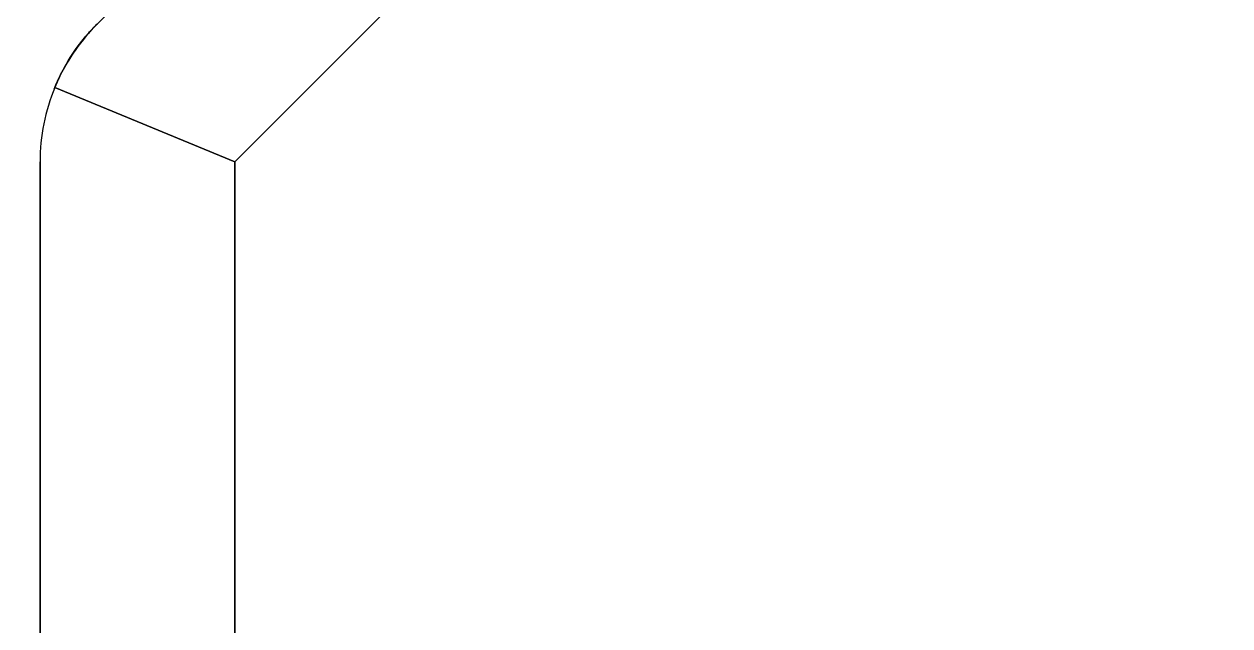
# Model space of a CAD drawing. Header units: millimetres. Extents: x 441156 to 441876, y 4514765 to 4515211.
# Drawn here: x 441308.3083 to 441308.4012, y 4514932.3414 to 4514932.3878 of the extents above; entities that cross this region are included whole.
import ezdxf

# ---------------------------------------------------------------- set-up
doc = ezdxf.new("R2010")
doc.units = ezdxf.units.MM
doc.linetypes.add('CONTINUA', pattern=[0])
doc.layers.add('01_mono PRIMERA', color=2, linetype='Continuous')
doc.layers.add('Instalaciones_ventilación_extracción', color=86, linetype='Continuous', lineweight=25)

# ---------------------------------------------------------------- blocks, each defined once
blk = doc.blocks.new('A$C11D349B9')
at = {"layer": '01_mono PRIMERA', "color": 254}
blk.add_arc((3.967982429254334, 9.464571852236986), 0.725, 183.2758289781731, 270, dxfattribs=at)

msp = doc.modelspace()

# ---------------------------------------------------------------- linework, layer by layer
at = {"layer": 'Instalaciones_ventilación_extracción'}
for p, q in [((441308.374212245, 4514932.448052095, 5.197944820088271e-06), (441308.3137120814, 4514932.387551931, 5.197944820088271e-06)), ((441308.3137120814, 4514932.387551931, 5.197944820088271e-06), (441308.374212245, 4514932.448052095, 5.197944820088271e-06)), ((441308.3245658162, 4514932.377192463, 5.197944820088271e-06), (441308.3845717129, 4514932.43719836, 5.197944820088271e-06)), ((441308.3845717129, 4514932.43719836, 5.197944820088271e-06), (441308.3245658162, 4514932.377192463, 5.197944820088271e-06)), ((441308.3134010215, 4514932.387215709, 5.197944820088271e-06), (441308.3137117508, 4514932.387551585, 5.197944820088271e-06)), ((441308.313712087, 4514932.387551936, 5.197944820088271e-06), (441308.3136583152, 4514932.387495265, 5.197944820088271e-06)), ((441308.3136583152, 4514932.387495265, 5.197944820088271e-06), (441308.313712087, 4514932.387551936, 5.197944820088271e-06)), ((441308.3139592181, 4514932.387804958, 5.197944820088271e-06), (441308.3136696671, 4514932.38750729, 5.197944820088271e-06)), ((441308.3137117508, 4514932.387551585, 5.197944820088271e-06), (441308.3137520957, 4514932.38759373, 5.197944820088271e-06)), ((441308.3137520957, 4514932.38759373, 5.197944820088271e-06), (441308.3137928057, 4514932.387635905, 5.197944820088271e-06)), ((441308.3137928057, 4514932.387635905, 5.197944820088271e-06), (441308.3138338677, 4514932.387678111, 5.197944820088271e-06)), ((441308.3138338677, 4514932.387678111, 5.197944820088271e-06), (441308.3138752799, 4514932.387720363, 5.197944820088271e-06)), ((441308.3138752799, 4514932.387720363, 5.197944820088271e-06), (441308.3139170739, 4514932.387762645, 5.197944820088271e-06)), ((441308.3139170739, 4514932.387762645, 5.197944820088271e-06), (441308.3139592181, 4514932.387804958, 5.197944820088271e-06)), ((441308.3129037987, 4514932.386632198, 5.197944820088271e-06), (441308.3126806538, 4514932.386349482, 5.197944820088271e-06)), ((441308.3128916672, 4514932.386617122, 5.197944820088271e-06), (441308.312788228, 4514932.386487377, 5.197944820088271e-06)), ((441308.312788228, 4514932.386487377, 5.197944820088271e-06), (441308.3128916672, 4514932.386617122, 5.197944820088271e-06)), ((441308.3128415574, 4514932.386554806, 5.197944820088271e-06), (441308.3131115162, 4514932.386883358, 5.197944820088271e-06)), ((441308.3129940084, 4514932.38674264, 5.197944820088271e-06), (441308.3128916672, 4514932.386617122, 5.197944820088271e-06)), ((441308.3128916672, 4514932.386617122, 5.197944820088271e-06), (441308.3129940084, 4514932.38674264, 5.197944820088271e-06)), ((441308.3131425832, 4514932.386919978, 5.197944820088271e-06), (441308.3129037987, 4514932.386632198, 5.197944820088271e-06)), ((441308.3130950066, 4514932.38686378, 5.197944820088271e-06), (441308.3129940084, 4514932.38674264, 5.197944820088271e-06)), ((441308.3129940084, 4514932.38674264, 5.197944820088271e-06), (441308.3130950066, 4514932.38686378, 5.197944820088271e-06)), ((441308.3131946311, 4514932.3869808, 5.197944820088271e-06), (441308.3130950066, 4514932.38686378, 5.197944820088271e-06)), ((441308.3130950066, 4514932.38686378, 5.197944820088271e-06), (441308.3131946311, 4514932.3869808, 5.197944820088271e-06)), ((441308.3131115162, 4514932.386883358, 5.197944820088271e-06), (441308.3134010215, 4514932.387215709, 5.197944820088271e-06)), ((441308.3133976641, 4514932.387211971, 5.197944820088271e-06), (441308.3131425832, 4514932.386919978, 5.197944820088271e-06)), ((441308.3132928512, 4514932.387093822, 5.197944820088271e-06), (441308.3131946311, 4514932.3869808, 5.197944820088271e-06)), ((441308.3131946311, 4514932.3869808, 5.197944820088271e-06), (441308.3132928512, 4514932.387093822, 5.197944820088271e-06)), ((441308.3133893791, 4514932.387202724, 5.197944820088271e-06), (441308.3132928512, 4514932.387093822, 5.197944820088271e-06)), ((441308.3132928512, 4514932.387093822, 5.197944820088271e-06), (441308.3133893791, 4514932.387202724, 5.197944820088271e-06)), ((441308.3134832657, 4514932.387306621, 5.197944820088271e-06), (441308.3133893791, 4514932.387202724, 5.197944820088271e-06)), ((441308.3133893791, 4514932.387202724, 5.197944820088271e-06), (441308.3134832657, 4514932.387306621, 5.197944820088271e-06)), ((441308.3136696671, 4514932.38750729, 5.197944820088271e-06), (441308.3133976641, 4514932.387211971, 5.197944820088271e-06)), ((441308.3135738266, 4514932.38740504, 5.197944820088271e-06), (441308.3134832657, 4514932.387306621, 5.197944820088271e-06)), ((441308.3134832657, 4514932.387306621, 5.197944820088271e-06), (441308.3135738266, 4514932.38740504, 5.197944820088271e-06)), ((441308.3136583152, 4514932.387495265, 5.197944820088271e-06), (441308.3135738266, 4514932.38740504, 5.197944820088271e-06)), ((441308.3135738266, 4514932.38740504, 5.197944820088271e-06), (441308.3136583152, 4514932.387495265, 5.197944820088271e-06)), ((441308.312278844, 4514932.385802654, 5.197944820088271e-06), (441308.3120989739, 4514932.38554005, 5.197944820088271e-06)), ((441308.3121429491, 4514932.385605342, 5.197944820088271e-06), (441308.3123578844, 4514932.385914439, 5.197944820088271e-06)), ((441308.3122653249, 4514932.385783122, 5.197944820088271e-06), (441308.3121613511, 4514932.385632152, 5.197944820088271e-06)), ((441308.3121613511, 4514932.385632152, 5.197944820088271e-06), (441308.3122653249, 4514932.385783122, 5.197944820088271e-06)), ((441308.3123696647, 4514932.385930644, 5.197944820088271e-06), (441308.3122653249, 4514932.385783122, 5.197944820088271e-06)), ((441308.3122653249, 4514932.385783122, 5.197944820088271e-06), (441308.3123696647, 4514932.385930644, 5.197944820088271e-06)), ((441308.3124725544, 4514932.386072689, 5.197944820088271e-06), (441308.312278844, 4514932.385802654, 5.197944820088271e-06)), ((441308.3123578844, 4514932.385914439, 5.197944820088271e-06), (441308.3125905502, 4514932.38623138, 5.197944820088271e-06)), ((441308.3124744161, 4514932.386075053, 5.197944820088271e-06), (441308.3123696647, 4514932.385930644, 5.197944820088271e-06)), ((441308.3123696647, 4514932.385930644, 5.197944820088271e-06), (441308.3124744161, 4514932.386075053, 5.197944820088271e-06)), ((441308.3126806538, 4514932.386349482, 5.197944820088271e-06), (441308.3124725544, 4514932.386072689, 5.197944820088271e-06)), ((441308.3125793044, 4514932.386216121, 5.197944820088271e-06), (441308.3124744161, 4514932.386075053, 5.197944820088271e-06)), ((441308.3124744161, 4514932.386075053, 5.197944820088271e-06), (441308.3125793044, 4514932.386216121, 5.197944820088271e-06)), ((441308.3126840102, 4514932.386353648, 5.197944820088271e-06), (441308.3125793044, 4514932.386216121, 5.197944820088271e-06)), ((441308.3125793044, 4514932.386216121, 5.197944820088271e-06), (441308.3126840102, 4514932.386353648, 5.197944820088271e-06)), ((441308.3125905502, 4514932.38623138, 5.197944820088271e-06), (441308.3128415574, 4514932.386554806, 5.197944820088271e-06)), ((441308.312788228, 4514932.386487377, 5.197944820088271e-06), (441308.3126840102, 4514932.386353648, 5.197944820088271e-06)), ((441308.3126840102, 4514932.386353648, 5.197944820088271e-06), (441308.312788228, 4514932.386487377, 5.197944820088271e-06)), ((441308.3114484916, 4514932.384474391, 5.197944820088271e-06), (441308.3115985305, 4514932.384738613, 5.197944820088271e-06)), ((441308.3116367697, 4514932.384803905, 5.197944820088271e-06), (441308.3115066425, 4514932.384578045, 5.197944820088271e-06)), ((441308.3116447502, 4514932.384817104, 5.197944820088271e-06), (441308.3115435387, 4514932.384642833, 5.197944820088271e-06)), ((441308.3115435387, 4514932.384642833, 5.197944820088271e-06), (441308.3116447502, 4514932.384817104, 5.197944820088271e-06)), ((441308.3115985305, 4514932.384738613, 5.197944820088271e-06), (441308.3117638757, 4514932.385016078, 5.197944820088271e-06)), ((441308.3117784928, 4514932.385039989, 5.197944820088271e-06), (441308.3116367697, 4514932.384803905, 5.197944820088271e-06)), ((441308.3117469535, 4514932.384987773, 5.197944820088271e-06), (441308.3116447502, 4514932.384817104, 5.197944820088271e-06)), ((441308.3116447502, 4514932.384817104, 5.197944820088271e-06), (441308.3117469535, 4514932.384987773, 5.197944820088271e-06)), ((441308.3118499038, 4514932.385154735, 5.197944820088271e-06), (441308.3117469535, 4514932.384987773, 5.197944820088271e-06)), ((441308.3117469535, 4514932.384987773, 5.197944820088271e-06), (441308.3118499038, 4514932.385154735, 5.197944820088271e-06)), ((441308.3117638757, 4514932.385016078, 5.197944820088271e-06), (441308.3119451492, 4514932.385305446, 5.197944820088271e-06)), ((441308.311932378, 4514932.385285609, 5.197944820088271e-06), (441308.3117784928, 4514932.385039989, 5.197944820088271e-06)), ((441308.3119534352, 4514932.385317851, 5.197944820088271e-06), (441308.3118499038, 4514932.385154735, 5.197944820088271e-06)), ((441308.3118499038, 4514932.385154735, 5.197944820088271e-06), (441308.3119534352, 4514932.385317851, 5.197944820088271e-06)), ((441308.3120989739, 4514932.38554005, 5.197944820088271e-06), (441308.311932378, 4514932.385285609, 5.197944820088271e-06)), ((441308.3119451492, 4514932.385305446, 5.197944820088271e-06), (441308.3121429491, 4514932.385605342, 5.197944820088271e-06)), ((441308.3120573168, 4514932.385477031, 5.197944820088271e-06), (441308.3119534352, 4514932.385317851, 5.197944820088271e-06)), ((441308.3119534352, 4514932.385317851, 5.197944820088271e-06), (441308.3120573168, 4514932.385477031, 5.197944820088271e-06)), ((441308.3121613511, 4514932.385632152, 5.197944820088271e-06), (441308.3120573168, 4514932.385477031, 5.197944820088271e-06)), ((441308.3120573168, 4514932.385477031, 5.197944820088271e-06), (441308.3121613511, 4514932.385632152, 5.197944820088271e-06)), ((441308.3111522873, 4514932.383912135, 5.197944820088271e-06), (441308.3110586754, 4514932.383721767, 5.197944820088271e-06)), ((441308.3110586754, 4514932.383721767, 5.197944820088271e-06), (441308.3111522873, 4514932.383912135, 5.197944820088271e-06)), ((441308.3110843101, 4514932.383774776, 5.197944820088271e-06), (441308.3111919756, 4514932.3839911, 5.197944820088271e-06)), ((441308.3111804095, 4514932.38396896, 5.197944820088271e-06), (441308.3110915427, 4514932.38379092, 5.197944820088271e-06)), ((441308.3112477311, 4514932.384099575, 5.197944820088271e-06), (441308.3111522873, 4514932.383912135, 5.197944820088271e-06)), ((441308.3111522873, 4514932.383912135, 5.197944820088271e-06), (441308.3112477311, 4514932.384099575, 5.197944820088271e-06)), ((441308.3112789658, 4514932.384159846, 5.197944820088271e-06), (441308.3111804095, 4514932.38396896, 5.197944820088271e-06)), ((441308.3111919756, 4514932.3839911, 5.197944820088271e-06), (441308.3113131761, 4514932.384224758, 5.197944820088271e-06)), ((441308.3113448531, 4514932.384283931, 5.197944820088271e-06), (441308.3112477311, 4514932.384099575, 5.197944820088271e-06)), ((441308.3112477311, 4514932.384099575, 5.197944820088271e-06), (441308.3113448531, 4514932.384283931, 5.197944820088271e-06)), ((441308.3113875627, 4514932.384363109, 5.197944820088271e-06), (441308.3112789658, 4514932.384159846, 5.197944820088271e-06)), ((441308.3113131761, 4514932.384224758, 5.197944820088271e-06), (441308.3114484916, 4514932.384474391, 5.197944820088271e-06)), ((441308.3114435165, 4514932.384465069, 5.197944820088271e-06), (441308.3113448531, 4514932.384283931, 5.197944820088271e-06)), ((441308.3113448531, 4514932.384283931, 5.197944820088271e-06), (441308.3114435165, 4514932.384465069, 5.197944820088271e-06)), ((441308.3115066425, 4514932.384578045, 5.197944820088271e-06), (441308.3113875627, 4514932.384363109, 5.197944820088271e-06)), ((441308.3115435387, 4514932.384642833, 5.197944820088271e-06), (441308.3114435165, 4514932.384465069, 5.197944820088271e-06)), ((441308.3114435165, 4514932.384465069, 5.197944820088271e-06), (441308.3115435387, 4514932.384642833, 5.197944820088271e-06)), ((441308.3106857655, 4514932.3828856, 5.197944820088271e-06), (441308.3106686608, 4514932.382843654, 5.197944820088271e-06)), ((441308.3106750534, 4514932.382859371, 5.197944820088271e-06), (441308.3107002457, 4514932.382920787, 5.197944820088271e-06)), ((441308.3107098895, 4514932.382944087, 5.197944820088271e-06), (441308.3106857655, 4514932.3828856, 5.197944820088271e-06)), ((441308.3107002457, 4514932.382920787, 5.197944820088271e-06), (441308.3107358604, 4514932.383006344, 5.197944820088271e-06)), ((441308.3107055393, 4514932.382933578, 5.197944820088271e-06), (441308.3245658162, 4514932.377192463, 5.197944820088271e-06)), ((441308.3245658162, 4514932.377192463, 5.197944820088271e-06), (441308.3107055393, 4514932.382933578, 5.197944820088271e-06)), ((441308.3107904098, 4514932.383134548, 5.197944820088271e-06), (441308.3107055412, 4514932.382933574, 5.197944820088271e-06)), ((441308.3107055412, 4514932.382933574, 5.197944820088271e-06), (441308.3107904098, 4514932.383134548, 5.197944820088271e-06)), ((441308.3107411549, 4514932.383018947, 5.197944820088271e-06), (441308.3107098895, 4514932.382944087, 5.197944820088271e-06)), ((441308.3107358604, 4514932.383006344, 5.197944820088271e-06), (441308.310782094, 4514932.383115551, 5.197944820088271e-06)), ((441308.3107796223, 4514932.383109965, 5.197944820088271e-06), (441308.3107411549, 4514932.383018947, 5.197944820088271e-06)), ((441308.3108255663, 4514932.383216671, 5.197944820088271e-06), (441308.3107796223, 4514932.383109965, 5.197944820088271e-06)), ((441308.310782094, 4514932.383115551, 5.197944820088271e-06), (441308.3108394672, 4514932.383247722, 5.197944820088271e-06)), ((441308.3108775835, 4514932.383332836, 5.197944820088271e-06), (441308.3107904098, 4514932.383134548, 5.197944820088271e-06)), ((441308.3107904098, 4514932.383134548, 5.197944820088271e-06), (441308.3108775835, 4514932.383332836, 5.197944820088271e-06)), ((441308.3108793688, 4514932.383338588, 5.197944820088271e-06), (441308.3108255663, 4514932.383216671, 5.197944820088271e-06)), ((441308.3108394672, 4514932.383247722, 5.197944820088271e-06), (441308.3109085592, 4514932.383402126, 5.197944820088271e-06)), ((441308.3109670612, 4514932.383528621, 5.197944820088271e-06), (441308.3108775835, 4514932.383332836, 5.197944820088271e-06)), ((441308.3108775835, 4514932.383332836, 5.197944820088271e-06), (441308.3109670612, 4514932.383528621, 5.197944820088271e-06)), ((441308.3109413809, 4514932.383475261, 5.197944820088271e-06), (441308.3108793688, 4514932.383338588, 5.197944820088271e-06)), ((441308.3109085592, 4514932.383402126, 5.197944820088271e-06), (441308.3109899801, 4514932.383578059, 5.197944820088271e-06)), ((441308.3110119835, 4514932.383626185, 5.197944820088271e-06), (441308.3109413809, 4514932.383475261, 5.197944820088271e-06)), ((441308.3110586754, 4514932.383721767, 5.197944820088271e-06), (441308.3109670612, 4514932.383528621, 5.197944820088271e-06)), ((441308.3109670612, 4514932.383528621, 5.197944820088271e-06), (441308.3110586754, 4514932.383721767, 5.197944820088271e-06)), ((441308.3109899801, 4514932.383578059, 5.197944820088271e-06), (441308.3110843101, 4514932.383774776, 5.197944820088271e-06)), ((441308.3110915427, 4514932.38379092, 5.197944820088271e-06), (441308.3110119835, 4514932.383626185, 5.197944820088271e-06)), ((441308.3106550495, 4514932.382810009, 5.197944820088271e-06), (441308.3106600395, 4514932.382822368, 5.197944820088271e-06)), ((441308.3106584526, 4514932.382818432, 5.197944820088271e-06), (441308.3106550495, 4514932.382810009, 5.197944820088271e-06)), ((441308.3106686608, 4514932.382843654, 5.197944820088271e-06), (441308.3106584526, 4514932.382818432, 5.197944820088271e-06)), ((441308.3106600395, 4514932.382822368, 5.197944820088271e-06), (441308.3106750534, 4514932.382859371, 5.197944820088271e-06)), ((441308.3095658165, 4514932.11719836, 5.197944820088271e-06), (441308.3095658165, 4514932.37719836, 5.197944820088271e-06)), ((441308.3095658165, 4514932.37719836, 5.197944820088271e-06), (441308.3095658165, 4514932.11719836, 5.197944820088271e-06)), ((441308.3245658162, 4514932.117204257, 5.197944820088271e-06), (441308.3245658162, 4514932.377192463, 5.197944820088271e-06)), ((441308.3245658162, 4514932.377192463, 5.197944820088271e-06), (441308.3245658162, 4514932.117204257, 5.197944820088271e-06))]:
    msp.add_line(p, q, dxfattribs=at)
msp.add_arc((441308.3245658162, 4514932.37719836, 5.197944820088271e-06), 0.01500000000007162, 135.0000093949965, 136.3510438117068, dxfattribs=at)
msp.add_arc((441308.3245658162, 4514932.37719836, 5.197944820088271e-06), 0.01500000000007162, 135.0000093949965, 136.3510438117068, dxfattribs=at)
for major_axis, start_param, end_param in [((-0.01500000000007162, 1.102182119237882e-17), -0.3923358589551307, 0), ((0.01500000000007162, -1.102182119237882e-17), 2.749256794634659, 3.141592653589792)]:
    msp.add_ellipse((441308.3245658162, 4514932.37719836, 5.197944820088271e-06), major_axis=major_axis, ratio=0.9999999999999984, start_param=start_param, end_param=end_param, dxfattribs=at)

# ---------------------------------------------------------------- block references
at = {"layer": '01_mono PRIMERA', "color": 254, "linetype": 'CONTINUA'}
msp.add_blockref('A$C11D349B9', (441305.0641732431, 4514923.301537989, 5.197944860958228e-06), dxfattribs=at)

doc.saveas('drawing.dxf')
